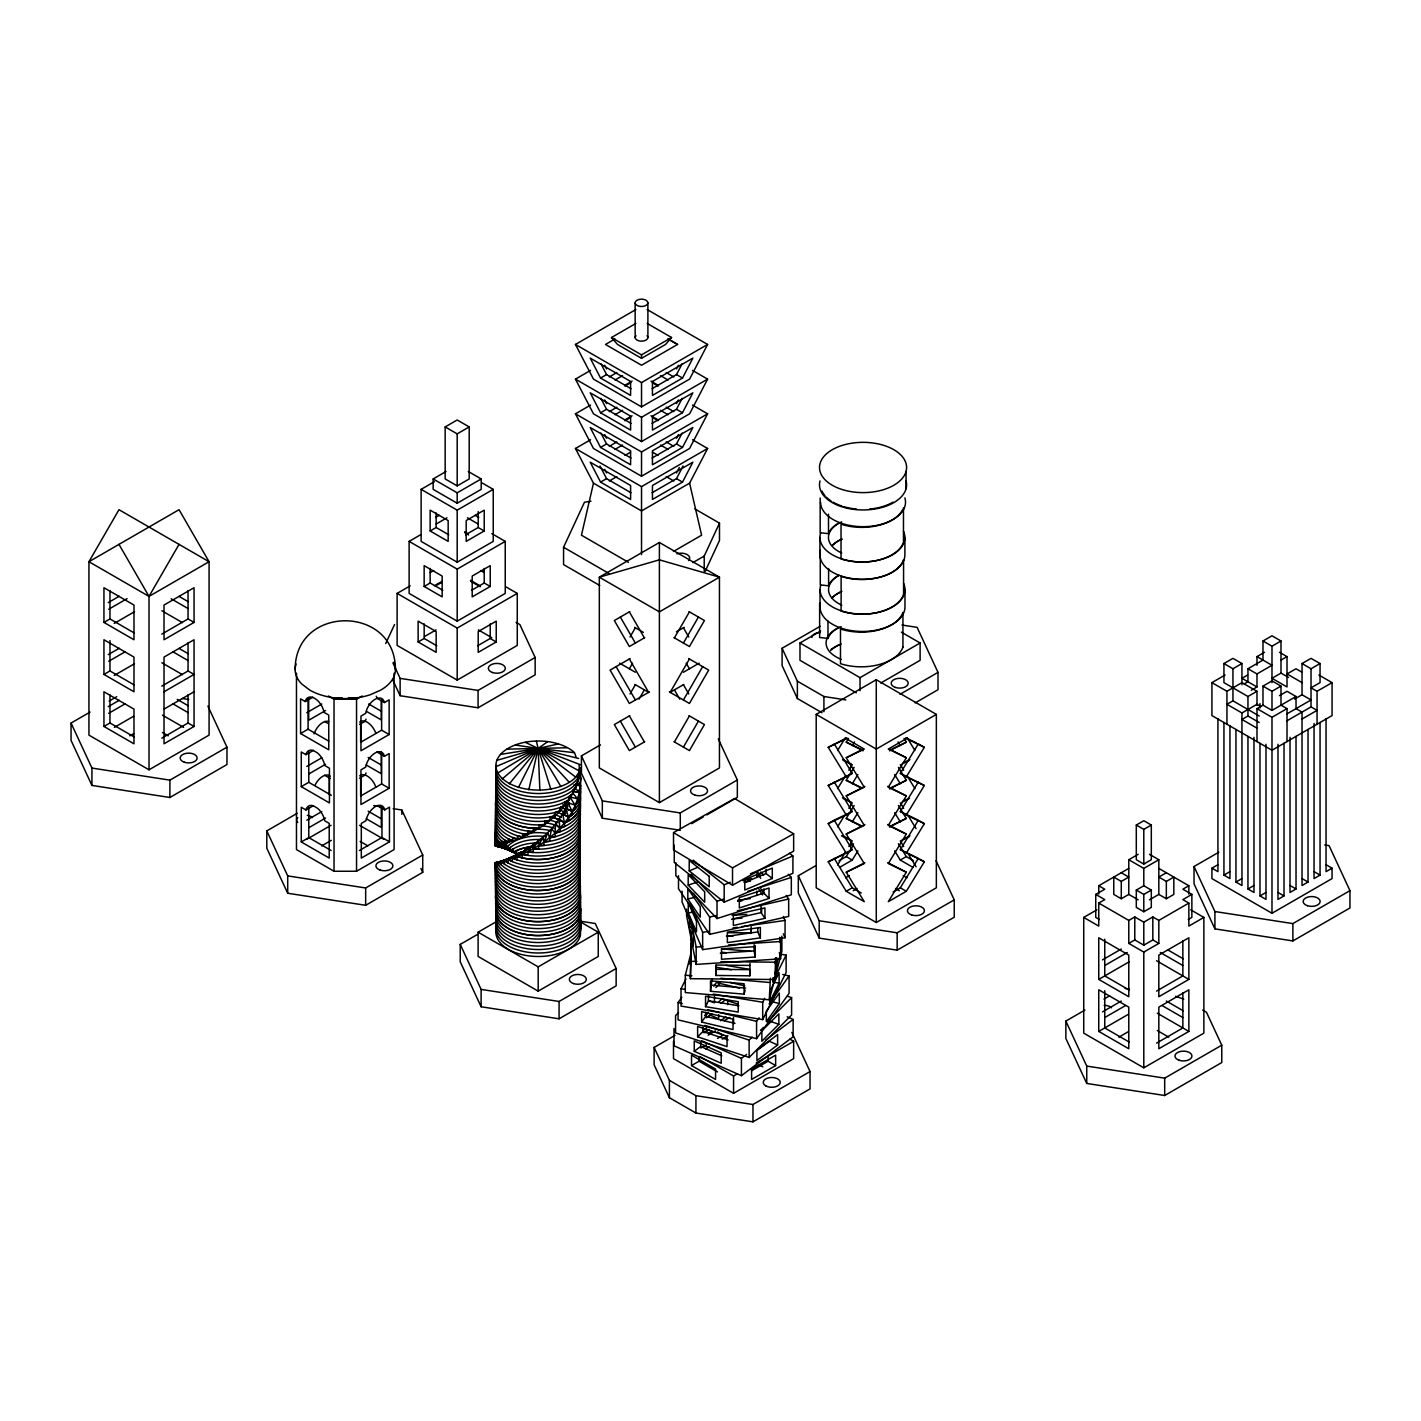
<?xml version="1.0" encoding="UTF-8"?>
<svg xmlns="http://www.w3.org/2000/svg" width="1421" height="1421" viewBox="0 0 1421 1421"><rect width="100%" height="100%" fill="white"/><g stroke="black" fill="none" stroke-linecap="round" stroke-linejoin="round"><path stroke-width="1.5" d="M775.955 958.216L775.315 979.531L690.375 978.678L691.263 931.483M691.334 943.064L690.819 960.507L690.819 950.098M690.375 978.678L691.334 946.706M716.042 969.335L750.004 969.673L749.826 975.818L715.847 975.463L716.042 965.179M727.765 932.673L751.123 932.904L751.247 928.819M775.315 979.531L775.44 957.932M554.972 833.061L555.629 824.109L560.052 828.301L560.052 831.782L554.972 833.061L560.052 828.301M496.604 815.317A42.47 24.53 0 0 0 512.697 840.966L517.546 839.047L517.724 837.022M579.697 774.64L580.265 767.997L579.697 774.64A42.47 24.53 0 0 1 530.406 793.096A42.47 24.53 0 0 1 496.338 765.457M579.022 772.438A42.47 24.53 0 0 1 580.798 778.761L580.177 785.422L573.889 785.049M505.965 841.641A33.98 19.628 0 0 0 503.833 846.614L503.833 843.133L503.833 846.614L495.396 846.063L504.615 847.52A33.98 19.628 0 0 1 510.352 840.504M295.159 669.646C294.822 604.511 395.731 604.511 395.411 669.646M504.118 846.596L504.615 844.056L504.615 847.52L495.751 846.063L504.615 847.52M578.01 781.301L579.306 774.729L578.01 781.301A42.47 24.53 0 0 1 527.6 796.222A42.47 24.53 0 0 1 496.338 768.956M574.155 785.209L580.496 785.6L579.2 792.172L573.054 791.319M555.629 824.109L551.579 828.621L555.078 833.257L555.078 836.72L549.749 837.626L551.65 828.763L547.387 832.955L549.803 837.822L549.803 841.285L544.332 841.783L543.035 836.969L547.422 833.115L544.332 841.783L555.078 833.257A42.47 24.53 0 0 0 579.573 806.009M528.843 789.721L538.133 748.441L536.392 741.282M590.55 439.764L575.452 448.485L593.481 483.176L581.455 535.202L628.402 562.29M579.359 854.536A42.47 24.53 0 0 1 544.616 883.276A42.47 24.53 0 0 1 495.592 862.583L495.592 866.046L495.592 862.583L500.103 862.227M774.765 978.714L769.312 999.816L685.295 992.551L685.295 975.215L691.299 952.017M689.061 964.131L691.068 956.369M745.155 990.117L744.107 994.167L710.5 991.272L712.063 978.962M769.312 999.816L770.395 978.252M779.685 942.389L780.768 938.18M775.084 963.616L776.594 957.807M774.09 977.914L773.077 981.787L773.077 977.63M775.084 974.024L778.104 958.216M775.866 974.504L781.87 951.306L781.87 936.119M575.754 787.625L577.725 781.159L575.754 784.161L575.754 787.625A42.47 24.53 0 0 1 525.006 799.277A42.47 24.53 0 0 1 496.32 772.456M572.485 792.652L577.494 798.744L579.502 792.279A42.47 24.53 0 0 0 580.23 782.669M572.787 793.842L575.416 787.554L572.787 790.36L572.787 793.842A42.47 24.53 0 0 1 522.395 802.226A42.47 24.53 0 0 1 496.302 775.937M579.839 788.619A42.47 24.53 0 0 1 575.452 805.21L572.148 811.284L567.956 802.865L565.345 808.407L572.148 811.284L575.416 808.691L575.416 805.227L567.743 802.776L569.874 797.057L575.132 805.103L577.796 798.833A42.47 24.53 0 0 0 580.585 788.335M504.952 847.431L506.036 844.944L506.036 848.426L496.782 846.241L506.036 848.426A33.98 19.628 0 0 1 546.001 836.667M385.713 643.553L394.541 624.53M599.715 585.47L563.569 564.599L563.569 547.263L584.457 502.252L590.958 501.24M704.212 571.242L704.212 556.073L719.488 523.141L694.762 508.86M705.1 571.473L719.488 540.477L719.488 523.141M779.667 954.042L786.115 955.107L786.115 972.461L762.704 1019.603L681.032 1006.086L681.032 988.75L685.917 978.927M705.544 1006.672L705.544 996.263L738.21 1001.681L738.21 1012.072L705.544 1006.672L708.457 1000.775L708.457 994.54M762.704 1019.603L762.704 1002.267L764.658 998.341M773.433 980.65L786.115 955.107M770.662 989.709L779.099 972.728L779.099 983.137L769.72 1001.983L769.72 991.592M518.434 787.518L538.133 748.441L547.422 741.851M542.982 837.129L538.719 845.513L544.261 845.459L542.982 837.129L538.541 840.664L538.719 845.513L544.261 841.978A42.47 24.53 0 0 0 579.484 812.936M676.485 368.909L678.368 365.286M652.079 388.679L676.485 374.593L682.133 363.723M682.489 378.057L692.862 358.128L652.452 381.45L652.452 395.393L682.489 378.057L676.485 374.593M676.485 403.6L678.368 399.976M647.194 309.565L707.605 344.45L689.594 379.123L641.528 406.868L593.481 379.123L575.452 344.45L635.862 309.565M652.079 423.369L676.485 409.284L682.133 398.395M682.489 412.747L692.862 392.818L652.452 416.14L652.452 430.083L682.489 412.747L676.485 409.284M676.485 438.272L678.368 434.648M692.507 370.401L707.605 379.123L689.594 413.813L641.528 441.558L593.481 413.813L575.452 379.123L590.55 370.401M652.079 458.042L676.485 443.956L682.133 433.085M682.489 447.42L692.862 427.49L652.452 450.812L652.452 464.774L682.489 447.42L676.485 443.956M676.485 472.962L679.309 467.527M692.507 405.092L707.605 413.813L689.594 448.485L641.528 476.23L593.481 448.485L575.452 413.813L590.55 405.092M652.079 492.732L676.485 478.646L683.075 465.964M682.489 482.11L692.862 462.18L652.452 485.502L652.452 499.446L682.489 482.11L676.485 478.646M593.481 483.176L641.528 510.921L689.594 483.176L707.605 448.485L692.507 439.764M569.199 799.792L572.432 793.717L569.199 796.328L569.199 799.792A42.47 24.53 0 0 1 519.784 805.05A42.47 24.53 0 0 1 496.249 779.419M562.521 813.807L565.576 808.496L572.432 811.373L572.432 814.837L568.613 817.164L562.521 813.807L565.576 811.959A33.98 19.628 0 0 1 562.645 813.967L559.181 819.029L564.457 822.83L568.773 820.823A42.47 24.53 0 0 0 580.532 803.309M149.01 769.809L209.082 735.119L209.082 561.721L118.973 509.695L88.937 561.721L88.937 735.119L149.01 769.809L149.01 596.394L179.046 544.367M630 637.034L635.365 627.762M629.361 668.794L632.558 663.234M630 693.981L635.365 684.691M639.006 699.185L644.37 689.895M674.407 637.869L689.434 611.865M683.412 643.074L698.439 617.051M670.161 692.347L689.434 658.971M683.412 700.002L702.685 666.627M674.407 741.922L689.434 715.9M683.412 747.126L698.439 721.104M837.608 750.483L845.495 737.588M863.062 750.821L846.241 742.153L848.497 738.458M852.245 745.616L854.501 741.922M837.608 788.637L845.495 775.742M848.87 770.218L852.245 764.693L843.239 760.359M861.268 788.104L846.241 780.289L854.128 767.393M852.245 783.77L857.875 774.552M837.608 826.791L844.376 815.743M848.87 808.371L852.245 802.847L843.239 798.495M861.268 826.258L846.241 818.443L854.128 805.547M852.245 821.906L857.875 812.705M837.608 864.945L845.495 852.049M848.87 846.525L852.245 840.983L841.445 835.797M889.493 749.08L906.314 757.748L888.303 787.234L906.314 795.902L888.303 825.388L906.314 834.056L888.303 863.542L906.314 872.21L888.303 901.678L906.314 891.287L924.343 861.801L919.831 859.19M839.029 860.753L846.241 856.597L853.009 845.548M900.31 773.361L918.339 743.876L924.343 747.339L906.314 776.825L900.31 773.361L924.343 785.493L906.314 814.979L900.31 811.515L918.339 782.03M839.633 867.343L852.245 860.06L857.875 850.859M924.343 861.801L900.31 849.669L918.339 820.183L900.31 811.515M906.314 853.133L924.343 823.647L919.831 821.054M893.099 891.979L900.31 887.805L918.339 858.337L900.31 849.669M576.216 757.446L574.51 752.65A42.47 24.53 0 0 0 510.103 747.233A42.47 24.53 0 0 0 512.04 784.783A42.47 24.53 0 0 0 575.771 777.163L579.697 771.177M564.936 805.547L568.755 799.757L564.936 802.066L564.936 805.547A42.47 24.53 0 0 1 517.084 807.714A42.47 24.53 0 0 1 496.266 782.74M533.106 848.834L538.452 840.806L538.612 849.19L533.106 848.834L538.612 845.726A42.47 24.53 0 0 0 579.519 816.489M524.615 834.109L522.573 837.147L517.475 839.26L517.475 835.797L522.644 836.951L527.955 834.447L522.573 833.683L522.573 837.147A42.47 24.53 0 0 1 496.657 808.478M577.494 798.744L579.502 795.76L579.502 792.279L573.302 791.408M525.344 849.829L522.253 854.394L522.253 857.875L517.404 856.33L525.344 849.829L517.404 856.33L522.253 854.394A42.47 24.53 0 0 0 564.936 850.362A42.47 24.53 0 0 0 579.359 826.827M504.277 861.89L504.899 860.948L495.929 862.583L496.728 865.744L496.728 862.281A42.47 24.53 0 0 0 547.316 879.546A42.47 24.53 0 0 0 579.342 851.108M496.782 846.241L506.338 848.426L507.99 846.046L507.99 849.509A33.98 19.628 0 0 1 541.632 839.633M782.722 974.469L789.081 975.996L789.081 993.332L756.576 1038.662L678.083 1019.887L678.083 1002.551L681.831 997.311M713.768 986.156L716.344 982.586L739.471 988.11M701.619 1022.054L701.619 1011.645L733.023 1019.141L733.023 1029.55L701.619 1022.054L705.686 1016.388L705.686 1012.214M756.576 1038.662L756.576 1021.308L759.063 1017.827M769.081 1003.883L789.081 975.996M779.33 1003.457L766.328 1021.592L766.328 1011.184L779.33 993.066L779.33 1003.457L771.479 1001.592M559.199 819.224L559.75 828.177L564.51 823.061L559.199 819.224L555.416 824.002L559.75 828.177L564.51 826.525L564.51 823.061A42.47 24.53 0 0 0 580.23 806.631M509.357 783.824L538.133 748.441L557.849 744.053M538.452 840.806L534.03 844.003L533.017 852.493L527.635 851.73L533.959 844.145L529.66 847.005L527.511 855.371L522.342 854.216L525.415 849.687L529.553 847.147L522.342 854.216L527.511 851.907A42.47 24.53 0 0 0 579.431 823.398M647.159 323.42L671.565 337.505L665.561 344.45L641.528 358.323L617.513 344.45L611.492 337.523L635.898 323.42M555.327 815.867L560.069 810.734L555.327 812.403L555.327 815.867A42.47 24.53 0 0 1 512.359 812.901A42.47 24.53 0 0 1 496.213 789.721M575.132 805.103L577.796 802.297L577.796 798.833L569.643 796.986M521.241 852.174L512.661 858.035L521.241 852.174L517.137 856.472L512.661 858.035L517.137 859.936L517.137 856.472A42.47 24.53 0 0 0 562.68 854.803A42.47 24.53 0 0 0 579.342 830.273M506.338 848.426L507.99 849.509L498.522 846.614L508.256 849.563L510.423 847.342L510.423 850.806A33.98 19.628 0 0 1 537.209 842.937M678.581 1012.551L675.561 1015.589L675.561 1032.925L749.133 1057.455L791.604 1014.985L791.604 997.631L787.394 996.228M715.847 987.559L720.394 983.012M705.225 1015.518L708.262 1012.48M718.884 1001.858L721.921 998.821L738.263 1004.274M697.622 1036.815L697.622 1026.406L727.055 1036.229L727.055 1046.62L697.622 1036.815L702.933 1031.504L702.933 1027.347M749.133 1057.455L749.133 1040.119L752.153 1037.081M767.34 1021.912L791.604 997.631M760.395 1030.456L763.486 1027.365M778.868 1024.257L761.869 1041.238L761.869 1030.829L778.868 1013.848L778.868 1024.257L769.667 1021.184M550.069 820.45L555.149 815.69L550.069 816.986L550.069 820.45A42.47 24.53 0 0 1 496.124 793.22M502.252 778.903L538.133 748.441L566.908 747.748M504.011 844.767L505.219 843.754L495.609 845.477L495.609 842.014L497.119 845.086L504.011 844.767L495.609 845.477A42.47 24.53 0 0 1 495.663 838.106M496.853 794.588A42.47 24.53 0 0 0 544.687 824.624L549.998 820.254A33.98 19.628 0 0 1 557.938 822.723M565.345 808.407L567.956 806.329M517.351 854.181L508.309 859.35L517.351 854.181L512.288 858.124L508.309 859.35L512.288 861.588L512.288 858.124A42.47 24.53 0 0 0 560.3 859.19A42.47 24.53 0 0 0 579.324 833.718M508.256 849.563L510.423 850.806L500.903 847.182L510.672 850.877L513.336 848.834L513.336 852.298A33.98 19.628 0 0 1 532.804 846.579A33.98 19.628 0 0 0 516.622 850.575L513.532 852.422L507.492 849.03L516.622 854.057A33.98 19.628 0 0 1 524.296 851.41M704.78 1015.411L708.297 1012.764M720.642 1003.475L725.936 999.496M706.574 1017.525L711.761 1013.635M706.77 1017.702L710.216 1015.109L718.653 1018.839L718.653 1014.683M703.129 1030.527L706.574 1027.934M704.78 1032.747L708.297 1030.101M720.642 1020.811L725.936 1016.832M694.247 1051.309L694.247 1040.9L721.193 1052.854L721.193 1063.245L694.247 1051.309L700.713 1046.442L700.713 1042.286M674.016 1028.484L674.016 1045.82L741.425 1075.679L741.425 1058.343L746.593 1054.453M765.564 1040.172L793.131 1019.425L787.198 1016.797M757.127 1050.314L769.205 1041.238L777.624 1044.968L777.624 1034.577L756.931 1050.137L756.931 1060.546L777.624 1044.968M741.425 1075.679L793.131 1036.762L793.131 1019.425M539.039 828.39L544.509 824.429L539.039 824.926L539.039 828.39A42.47 24.53 0 0 1 496.799 798.069M496.746 801.533A42.47 24.53 0 0 0 533.266 831.711L538.808 828.194L533.266 828.248A42.47 24.53 0 0 1 495.805 801.124M496.444 832.457A42.47 24.53 0 0 0 496.817 845.246L505.006 843.896L508.86 841.623M497.599 773.095L538.133 748.441L574.013 752.668M504.704 860.522L514.065 856.01L504.704 860.522L508.167 863.027L508.167 859.545A42.47 24.53 0 0 0 557.973 863.435A42.47 24.53 0 0 0 579.324 837.182M108.227 602.611L119.257 596.234M108.707 609.254L127.108 598.632M103.946 622.416L133.983 639.752L133.983 605.062L103.946 587.726L103.946 622.416L109.968 618.934L134.356 633.038M149.01 596.394L209.082 561.721L179.046 509.695L88.937 561.721L149.01 596.394L118.973 544.367M445.164 426.922L457.189 419.994L469.196 426.922L469.196 478.948L457.189 485.893L445.164 478.948L445.164 426.922L457.189 433.867L469.196 426.922M114.231 623.41L134.48 611.723M614.973 338.98L605.488 344.45L641.528 365.25L677.568 344.45L668.101 338.962L677.568 344.45M108.227 654.619L119.257 648.26M108.707 661.28L125.279 651.724M600.568 378.057L630.604 395.393L630.604 381.45L590.212 358.128L600.568 378.057L606.572 374.593L630.977 388.679M611.492 337.523L641.528 354.859L671.565 337.505M161.781 634.121L188.052 618.934L194.055 622.416L194.055 587.726L164.019 605.062L164.019 639.752L194.055 622.416M609.289 376.938L616.874 372.551M468.273 471.47L481.204 478.948L481.204 489.357L457.189 503.229L433.156 489.357L433.156 478.948L446.087 471.47M481.843 482.785L493.229 489.357L493.229 541.383L457.189 562.183L421.131 541.383L421.131 489.357L434.417 481.683M103.946 674.424L133.983 691.778L133.983 657.088L103.946 639.752L103.946 674.424L109.968 670.961L134.356 685.046M614.973 380.029L622.558 375.659M114.231 675.437L134.48 663.749M624.547 385.464L632.096 381.112M624.974 386.032L630.604 382.782M575.452 344.45L641.528 382.586L707.605 344.45M433.156 478.948L457.189 492.821L481.204 478.948M600.568 412.747L630.604 430.083L630.604 416.14L590.212 392.818L600.568 412.747L606.572 409.284L630.977 423.369M609.289 411.628L616.874 407.241M207.892 706.095L226.969 747.18L226.969 764.534L169.898 797.483L91.939 785.422L71.05 740.412L71.05 723.058L90.074 712.081M109.097 701.104L116.7 696.716M435.554 517.439L439.16 515.361M108.227 706.646L119.257 700.269M614.973 414.719L622.558 410.332M421.131 489.357L457.189 510.157L493.229 489.357M436.158 524.029L446.976 517.795M108.707 713.306L125.279 703.75M491.79 533.603L505.237 541.383L505.237 593.41L457.189 621.155L409.124 593.41L409.124 541.383L420.652 534.722M430.154 530.974L448.166 541.383L448.166 520.566L430.154 510.157L430.154 530.974L436.158 527.511L448.77 534.793M161.781 686.13L188.052 670.961L194.055 674.424L164.019 691.778M624.547 420.154L632.096 415.785M624.974 420.723L630.604 417.472M103.946 726.451L133.983 743.805L133.983 709.115L103.946 691.778L103.946 726.451L109.968 722.987L134.356 737.073M575.452 379.123L641.528 417.277L707.605 379.123M114.408 727.357L133.627 716.255M600.568 447.42L630.604 464.774L630.604 450.812L590.212 427.49L600.568 447.42L606.572 443.956L630.977 458.042M609.289 446.301L616.874 441.913M465.591 534.793L478.202 527.511L484.224 530.974L484.224 510.157L466.195 520.566L466.195 541.383L484.224 530.974M164.019 709.115L194.055 691.778M614.973 449.409L622.558 445.022M129.791 735.829L133.627 733.609M624.974 455.395L630.604 452.144M430.154 572.592L433.76 570.514M575.452 413.813L641.528 451.967L707.605 413.813M506 586.891L517.262 593.41L517.262 645.418L457.189 680.108L397.116 645.418L397.116 593.41L410.26 585.807M600.568 482.11L630.604 499.446L630.604 485.502L590.212 462.18L600.568 482.11L606.572 478.646L630.977 492.732M161.781 738.156L188.052 722.987L194.055 726.451L194.055 639.752L164.019 657.088L164.019 743.805L194.055 726.451M424.151 586.464L442.162 596.873L442.162 576.056L424.151 565.647L424.151 586.464L430.154 583.001L442.766 590.283M609.289 480.991L616.874 476.603M409.124 541.383L457.189 569.128L505.237 541.383M434.417 585.736L442.002 581.349M436.034 585.665L441.807 582.344M575.452 448.485L641.528 486.639L707.605 448.485M471.594 590.283L484.224 583.001L490.227 586.464L490.227 565.647L472.198 576.056L472.198 596.873L490.227 586.464M305.284 701.565A13.606 7.851 60 0 1 314.663 698.315L316.812 699.825A13.606 7.851 60 0 1 324.041 712.401L328.748 715.1L328.748 749.791L300.577 733.538L300.577 698.848L305.284 701.565L312.78 697.231M71.05 723.058L91.939 768.068L169.898 780.129L226.969 747.18M424.506 636.555L436.034 629.894M418.129 641.955L436.158 652.363L436.158 631.546L418.129 621.155L418.129 641.955L424.169 638.473L436.78 645.756M306.794 712.685L321.821 704.017M397.116 593.41L457.189 628.082L517.262 593.41M325.569 710.518L308.677 720.269L308.677 698.599M362.177 695.97L356.547 699.221L334.024 699.221L328.393 695.97M300.577 733.538L308.091 729.204L328.748 741.123M477.616 645.773L490.227 638.491L496.231 641.955L496.231 621.155L478.202 631.546L478.202 652.363L496.231 641.955M659.397 542.485L599.325 577.175L599.325 767.926L659.397 802.616L719.452 767.926L719.452 577.175L659.397 542.485L659.397 802.616M384.434 702.542L389.141 699.825L389.141 734.515L360.97 750.768L360.97 716.095L365.659 713.378A13.606 7.851 -60 0 1 375.055 699.292L377.204 698.333A13.606 7.851 -60 0 1 384.434 702.542L376.938 698.208A13.606 7.851 -60 0 0 376.228 696.254M305.977 754.675A13.606 7.851 60 0 1 313.206 750.466L317.505 752.952A13.606 7.851 60 0 1 324.752 765.51L329.441 768.228L329.441 802.918L301.27 786.648L301.27 751.975L305.977 754.675L313.473 750.341M359.708 724.373L365.339 721.122A13.606 7.851 60 0 1 366.05 719.186M673.447 551.455L701.601 535.202L689.594 483.176M306.794 766.434L321.821 757.766M360.97 742.099L381.627 730.181L389.141 734.515M308.677 774.036L325.569 764.267M301.27 786.648L308.783 782.314L331.306 795.316M692.844 562.627L704.212 556.073M392.924 662.879L400.118 678.368L478.078 690.428L535.149 657.479L519.855 624.565L516.072 622.362M629.734 611.634L614.334 620.533L629.361 646.537L644.743 637.656M384.434 756.292L389.141 753.592L389.141 788.264L360.97 804.535L360.97 769.845L365.659 767.127A13.606 7.851 -60 0 1 375.055 753.041L377.204 752.082A13.606 7.851 -60 0 1 384.434 756.292L376.938 751.958M392.924 680.215L400.118 695.722L478.078 707.782L535.149 674.833L535.149 657.479M393.173 808.656L401.841 810.006L422.73 855.016L422.73 872.352L365.659 905.301L287.699 893.241L266.811 848.23L266.811 830.894L297.238 813.309M359.708 778.14L365.339 774.889A13.606 7.851 60 0 1 366.05 772.935M305.977 809.97A13.606 7.851 60 0 1 313.206 805.76L317.505 808.229A13.606 7.851 60 0 1 324.752 820.805L329.21 823.381L329.21 858.071L301.27 841.942L301.27 807.252L305.977 809.97L313.473 805.636M306.794 820.201L321.821 811.533M360.97 795.849L381.627 783.93L389.141 788.264M308.677 827.786L325.569 818.034M301.27 841.942L308.783 837.608L331.129 850.504M307.096 839.101L331.04 825.281M630.107 658.545L610.089 670.108L629.361 703.466L649.379 691.903M676.414 631.812L684.176 627.336M321.697 845.868L331.306 840.308M384.771 809.863L389.461 807.146L389.461 841.836L361.307 858.089L361.307 823.416L365.996 820.699A13.606 7.851 -60 0 1 375.393 806.613A13.606 7.851 -60 0 1 384.771 809.863L377.276 805.529M359.424 850.504L381.965 837.502L389.461 841.836M683.412 672.257L699.185 663.163M296.474 673.217L296.474 849.58L334.024 871.251L356.547 871.251L394.097 849.58L394.097 673.217M629.734 715.687L614.334 724.568L629.361 750.59L644.743 741.709M669.895 692.489L683.785 684.478M680.286 830.273L602.326 818.212L581.438 773.219L581.438 755.865L600.461 744.888M266.811 830.894L287.699 875.904L365.659 887.965L422.73 855.016M822.013 712.756L797.376 698.528L782.101 665.596L782.101 648.26L820.148 626.306M856.295 692.844L799.987 660.321L799.987 642.985L820.628 631.066M831.214 649.219L838.905 644.779M799.987 642.985L860.042 677.657L920.115 642.985L920.115 660.321L880.7 683.075M816.205 714.39L876.277 679.718L936.35 714.39L936.35 887.805L876.277 922.495L816.205 887.805L816.205 714.39L876.277 749.08L936.35 714.39M581.438 755.865L602.326 800.876L680.286 812.936L737.339 779.987L718.28 738.902M579.484 921.341L598.259 932.194L598.259 956.457L538.186 991.148L478.113 956.457L478.113 932.194L496.888 921.341M580.088 921.163L595.257 923.508L616.146 968.518L616.146 985.872L559.075 1018.804L481.115 1006.761L460.226 961.751L460.226 944.397L477.349 934.521M899.955 694.354L938.002 672.382L917.113 627.371L901.962 625.027M691.69 823.683L703.111 817.093M706.912 814.908L737.339 797.323L737.339 779.987M834.234 743.876L852.245 773.361L846.241 776.825L828.23 747.339L846.845 737.801M915.177 702.898L938.002 689.718L938.002 672.382M852.245 849.669L846.241 853.133L828.23 823.647L834.234 820.183L852.245 849.669L828.23 861.801L846.241 891.287L864.27 901.678L846.241 872.21L864.27 863.542L846.241 834.056L864.27 825.388L846.241 795.902L864.27 787.234L846.241 757.748L863.062 749.08M834.234 782.03L852.245 811.515L846.241 814.979L828.23 785.493L852.245 773.361M889.493 750.821L906.314 742.153L904.058 738.458M478.113 932.194L538.186 966.866L598.259 932.194M846.241 795.902L864.874 786.364M903.312 762.953L909.92 759.489M889.493 788.975L906.314 780.289L898.427 767.393M846.241 834.056L864.874 824.517M903.312 801.107L906.314 799.366M460.226 944.397L481.115 989.407L559.075 1001.468L616.146 968.518M936.066 860.735L954.237 899.866L954.237 917.22L897.166 950.169L819.207 938.109L798.318 893.099L798.318 875.745L815.441 865.869M849.687 846.099L853.488 843.896M889.493 827.111L906.314 818.443L898.427 805.547M846.241 872.21L864.874 862.671M903.312 839.26L909.92 835.797M845.531 877.823L849.367 875.602M1256.981 705.171L1256.981 691.299L1247.958 696.503L1223.943 682.631L1223.943 663.554L1232.948 658.349L1241.954 663.554L1241.954 684.798M1244.21 683.927L1247.958 681.76L1247.958 668.758L1262.985 660.072L1262.985 640.995L1271.99 635.809L1280.996 640.995L1280.996 673.092L1271.99 678.297L1287.017 686.965L1287.017 656.609L1279.504 652.275M846.241 891.287L852.245 887.805L861.268 893.01M894.679 850.859L900.31 860.06L906.314 856.597L913.525 860.753M1223.943 663.554L1232.948 668.758L1241.954 663.554M1262.985 640.995L1271.99 646.2L1280.996 640.995M1318.919 675.028L1332.063 682.631L1332.063 715.58L1271.99 750.252L1211.918 715.58L1211.918 682.631L1225.062 675.028M1256.981 665.277L1256.981 656.609L1264.477 652.275M853.222 890.718L857.058 888.498M1247.585 675.028L1241.954 678.297L1256.981 686.965L1256.981 673.945L1271.99 665.277L1256.981 656.609M1211.918 682.631L1226.945 691.299L1241.954 682.631L1256.981 691.299M1280.996 660.072L1287.017 656.609M1259.219 716.006L1232.948 700.837L1226.945 704.301L1241.954 712.969L1256.981 704.301L1260.729 706.468M1251.35 690.215L1256.981 686.965M1308.031 729.453L1308.031 882.05L1302.027 885.514L1302.027 712.099L1296.023 708.635L1296.023 696.503L1271.99 710.376L1262.985 705.171L1262.985 686.094L1271.99 680.89L1280.996 686.094L1280.996 705.171L1287.017 708.635L1287.017 741.584M1286.644 714.053L1311.032 699.967L1302.027 694.762L1302.027 663.554L1311.032 658.349L1320.056 663.554L1320.056 682.631L1311.032 687.817L1317.054 691.299L1332.063 682.631M791.87 1032.428L810.041 1071.558L810.041 1088.912L752.97 1121.844L695.935 1113.034L669.398 1097.705L654.122 1064.791L654.122 1047.437L675.046 1035.358M1262.985 686.094L1271.99 691.299L1280.996 686.094M1302.027 663.554L1311.032 668.758L1320.056 663.554M1256.981 741.584L1256.981 708.635L1262.985 705.171M1279.504 695.633L1287.017 691.299L1296.023 696.503M1259.219 722.507L1247.958 716.006L1241.954 719.47L1256.981 728.138M703.537 1032.623L709.168 1029.372M724.195 1020.704L729.826 1017.454M708.28 1033.351L711.974 1031.22M708.173 1035.163L715.562 1030.882M1294.513 699.096L1302.027 694.762M798.318 875.745L819.207 920.755L897.166 932.815L954.237 899.866M1256.981 708.635L1271.99 717.303L1287.017 708.635M700.89 1048.023L706.432 1044.826M717.516 1038.431L723.076 1035.234L717.427 1031.966M705.42 1048.876L709.168 1046.709M722.312 1039.124L727.943 1035.873M1287.017 720.767L1311.032 706.894L1317.054 710.376L1302.027 719.044M691.53 1065.572L715.562 1079.445L715.562 1069.036L691.53 1055.164L691.53 1065.572L699.043 1061.238L717.516 1071.914M1136.303 825.05L1143.798 820.716L1151.312 825.05L1151.312 859.723L1143.798 864.075L1136.303 859.723L1136.303 825.05L1143.798 829.384L1151.312 825.05M699.789 1056.46L733.573 1075.981L737.339 1073.814M756.114 1062.979L793.646 1041.291L793.646 1058.627L733.573 1093.317L673.501 1058.627L673.501 1041.291M751.478 1070.848L768.122 1061.238L775.635 1065.572L775.635 1055.164L751.602 1069.036L751.602 1079.445L775.635 1065.572M1138.168 899.83L1128.789 894.413L1128.789 859.723L1138.168 854.305M1098.753 894.111L1098.753 885.745L1128.789 868.409M1099.357 919.494L1095.751 917.415L1095.751 894.413L1104.756 889.209L1098.753 885.745M1128.789 894.413L1121.276 898.747L1113.762 894.413L1113.762 877.077L1121.276 881.411L1128.789 877.077L1121.276 872.743M1128.789 859.723L1143.798 868.409L1158.825 859.723L1158.825 894.413L1149.447 899.83M1190.745 909.831L1203.871 917.415L1203.871 1033.138L1143.798 1067.828L1083.726 1033.138L1083.726 917.415L1098.753 926.083L1098.753 903.081L1104.756 899.617L1095.751 894.413M654.122 1047.437L669.398 1080.369L695.935 1095.68L752.97 1104.508L810.041 1071.558M1083.726 917.415L1096.87 909.831M1136.303 890.079L1143.798 885.745L1151.312 890.079L1151.312 907.415L1143.798 911.749L1136.303 907.415L1136.303 890.079L1143.798 894.413L1151.312 890.079M1166.339 872.743L1158.825 877.077L1166.339 881.411L1173.835 877.077L1173.835 894.413L1166.339 898.747L1158.825 894.413M1324.727 844.962L1329.061 845.637L1349.95 890.647L1349.95 907.983L1292.879 940.933L1214.919 928.872L1194.031 883.862L1194.031 866.526L1218.774 852.245M1326.059 864.714L1332.063 868.178L1332.063 878.587L1271.99 913.259L1211.918 878.587L1211.918 868.178L1217.921 864.714M1098.753 903.081L1128.789 920.417L1134.793 916.954L1143.798 922.158L1152.822 916.954L1158.825 920.417L1188.862 903.081L1188.862 926.083L1203.871 917.415M1188.862 894.111L1188.862 885.745L1182.858 889.209L1191.864 894.413L1191.864 917.415L1188.258 919.494M1223.943 722.507L1223.943 875.105L1229.947 871.641M1191.864 894.413L1182.858 899.617L1188.862 903.081M1128.789 920.417L1128.789 943.42L1134.793 939.956L1143.798 945.16L1152.822 939.956L1158.825 943.42L1158.825 920.417M1235.95 729.453L1235.95 882.05L1241.954 878.587M1102.501 959.885L1121.276 949.033M1104.756 965.516L1127.279 952.514M1247.958 736.38L1247.958 888.978L1253.979 885.514M1128.789 943.42L1143.798 952.088L1158.825 943.42M1098.753 979.389L1128.789 996.725L1128.789 955.107L1098.753 937.771L1098.753 979.389L1129.162 961.822M1259.983 743.325L1259.983 895.923L1265.987 892.459M1202.699 1010.082L1206.482 1012.285L1221.758 1045.199L1221.758 1062.553L1164.687 1095.502L1086.745 1083.441L1065.857 1038.431L1065.857 1021.077L1084.88 1010.1M1103.904 999.123L1109.606 995.819M1284.016 743.325L1284.016 895.923L1277.994 899.386L1277.994 744.267M1296.023 736.38L1296.023 888.978L1290.019 892.459L1290.019 737.339M1320.056 722.507L1320.056 875.105L1314.052 878.587L1314.052 723.467M1332.063 868.178L1326.059 871.641L1326.059 718.742M1102.501 1011.894L1121.276 1001.059M1104.756 1017.543L1125.414 1005.624M1156.57 991.094L1182.858 975.925L1182.858 940.862M1098.753 1031.415L1128.789 1048.751L1128.789 1007.134L1098.753 989.798L1098.753 1031.415L1104.756 1027.951L1129.162 1042.037M1105.36 1027.596L1128.434 1014.274M1188.862 979.389L1158.825 996.725L1158.825 955.107L1188.862 937.771L1188.862 979.389L1156.57 960.738M1194.031 866.526L1214.919 911.536L1292.879 923.597L1349.95 890.647M1118.824 1037.17L1128.434 1031.61M1156.57 1043.121L1182.858 1027.951L1188.862 1031.415L1188.862 989.798L1158.825 1007.134L1158.825 1048.751L1188.862 1031.415M1065.857 1021.077L1086.745 1066.087L1164.687 1078.148L1221.758 1045.199M673.518 832.599L734.621 798.513L793.646 833.807L793.646 851.143L732.525 885.212L673.518 849.936L673.518 832.599L732.525 867.876L732.525 885.212M732.525 867.876L793.646 833.807M514.065 856.01L501.542 861.357L504.419 864.092L504.419 860.629A42.47 24.53 0 0 0 555.469 867.574A42.47 24.53 0 0 0 579.288 840.593M527.635 851.73L533.017 849.03A42.47 24.53 0 0 0 579.431 819.917M828.23 747.339L846.241 738.671L864.27 749.08L846.241 757.748M891.908 749.08L906.314 742.153M828.23 785.493L846.241 776.825M902.104 763.823L909.316 760.359M890.097 788.104L906.314 780.289M834.234 820.183L852.245 811.515M828.23 823.647L846.241 814.979M902.104 801.977L909.316 798.495M890.097 826.258L906.314 818.443M828.23 861.801L846.241 853.133M909.316 836.649L900.31 840.983L903.685 846.525M511.382 840.237L504.562 843.417A42.47 24.53 0 0 1 496.515 822.226M520.352 852.547L516.871 854.145L511.667 850.309L516.889 853.737M495.698 766.789L538.133 748.441L578.684 758.477M709.47 876.544L689.221 860.487L689.221 870.895L697.818 867.29M693.182 860.167L724.177 884.803L730.252 882.246M750.466 873.773L792.918 855.957L792.918 873.311L724.177 902.14L674.247 862.458L674.247 845.122M744.444 882.583L766.043 873.524L772.296 878.48L744.799 890.026L744.799 879.617L772.296 868.089L772.296 878.48M504.81 843.275L501.347 840.77L501.347 844.234L508.611 841.712L501.347 844.234A42.47 24.53 0 0 1 496.444 825.654M501.542 861.357L511.045 857.556L499.02 861.961L501.24 864.909L501.24 861.428M495.147 845.815L504.313 844.785L495.982 845.513L495.147 842.351L495.147 845.815L503.922 845.69M508.345 842.333L512.803 840.77L508.345 838.87L508.345 842.333A42.47 24.53 0 0 1 496.515 818.762M498.789 844.873A42.47 24.53 0 0 1 496.426 829.171A42.47 24.53 0 0 0 496.853 841.8L496.853 845.264L506.782 842.777L498.789 844.873L498.789 841.41L501.666 844.145L507.066 842.262M688.19 885.07L704.674 902.228L704.674 891.82L688.19 874.661L688.19 885.07L697.48 882.086M691.086 874.217L717.019 901.216L723.218 899.244M747.979 891.304L791.319 877.432L791.319 894.786L717.019 918.552L675.828 875.656L675.828 862.654M738.121 901.323L763.894 893.081L769.027 898.445L739.311 907.966L739.311 897.557L769.027 888.036L769.027 898.445M496.693 760.413L538.133 748.441L580.567 764.782M501.666 844.145L506.569 842.902M743.076 880.629L751.549 878.711M687.835 898.96L700.287 917.202L700.287 906.811L687.835 888.551L687.835 898.96L695.739 897.166M693.43 893.294L709.63 917.025L716.042 915.568M737.392 910.719L788.673 899.049L788.673 916.385L709.63 934.361L678.492 888.729L678.492 875.727M731.549 919.316L761.07 912.619L764.96 918.321L733.343 925.515L733.343 915.106L764.96 907.912L764.96 918.321M495.929 862.583L504.899 860.948M549.998 820.254L544.687 821.16L544.687 824.624M505.183 860.966L497.084 862.298L498.593 865.371L498.593 861.908L506.391 859.971L497.084 862.298L498.593 861.908A42.47 24.53 0 0 0 550.176 875.638A42.47 24.53 0 0 0 579.288 847.484M500.512 754.409L538.133 748.441L579.59 771.159M744 882.104L750.395 881.18M737.606 900.363L750.395 898.534M688.261 912.85L696.468 931.892L696.468 921.483L688.261 902.442L688.261 912.85L694.443 911.962M690.659 904.538L702.649 932.3L709.15 931.359M733.005 927.913L737.357 927.291M741.691 926.67L785.067 920.435L785.067 937.771L702.649 949.637L682.08 902.051L682.08 891.198M726.859 936.368L757.766 931.91L760.342 937.86L727.374 942.603L727.374 932.194L760.342 927.451L760.342 937.86M505.006 843.896L499.073 844.731L496.853 841.8M495.52 862.849L499.766 862.369M737.606 901.127L741.975 900.843M732.081 915.373L746.86 914.396M733.254 918.748L741.975 918.179M689.451 926.812L693.306 946.297L693.306 935.888L689.451 916.403L689.451 926.812L693.679 926.528M690.748 919.511L696.183 947.043L702.685 946.617M728.653 944.912L780.591 941.501L780.591 958.838L696.183 964.397L686.574 915.657L686.574 909.156M720.305 953.171L754.071 950.951L755.262 957.026L721.513 959.246L721.513 948.855L755.262 946.635L755.262 957.026M499.748 862.938L495.183 862.831L495.183 866.295A42.47 24.53 0 0 0 541.881 890.399A42.47 24.53 0 0 0 579.395 861.446M506.888 749.169L538.133 748.441L575.771 777.163M499.73 862.831L495.183 862.831A42.47 24.53 0 0 0 541.863 886.953A42.47 24.53 0 0 0 579.359 858M342.212 697.835L334.024 697.835L334.024 871.251M348.358 697.835L356.547 697.835L356.547 871.251M726.451 936.119L733.041 936.19M690.375 961.342L696.894 961.413M720.856 961.644L775.315 962.195M749.826 965.41L715.847 965.072L715.847 975.463M721.477 948.819L750.892 951.36M721.992 952.336L726.344 952.709M685.295 975.215L691.92 975.783M720.66 978.27L769.312 982.462M712.063 985.197L745.67 988.11M838.781 523.106A33.98 19.628 0 0 0 828.496 533.692L820.166 532.733L820.166 498.043M838.87 575.256A33.98 19.628 0 0 0 828.603 585.843L820.272 584.866L820.272 550.193M838.23 627.887A33.98 19.628 0 0 0 827.963 638.455L819.633 637.496L819.633 602.806M515.397 745.066L538.133 748.441L569.377 782.403M782.101 648.26L797.376 681.192L823.914 696.503L845.85 699.896M182.261 698.493L188.744 699.505M373.687 805.654L382.338 806.986M1125.112 988.483L1129.5 989.158M1175.558 996.281L1183.746 999.141M726.024 965.41L749.986 969.388M716.113 967.239L731.424 969.779M772.971 982.124L779.099 983.137M681.032 988.75L685.331 989.46M713.271 994.078L762.704 1002.267M708.457 1000.775L738.956 1005.819M730.074 982.391L744.728 985.908M678.083 1002.551L682.329 1003.563M707.782 1009.638L756.576 1021.308M705.686 1016.388L734.994 1023.386M517.546 839.047L512.697 837.502L512.697 840.966M708.972 1000.952L714.479 1002.8L714.479 996.547M704.976 1025.394L749.133 1040.119M702.933 1031.504L728.156 1039.923M701.779 1040.776L741.425 1058.343M700.713 1046.442L721.886 1055.839M513.336 852.298L503.922 847.964L513.336 852.298L510.672 850.877M525.468 742.384L538.133 748.441L560.869 786.506M905.71 737.801L916.527 743.005M924.343 747.339L906.314 738.671L888.303 749.08L906.314 757.748M846.241 742.153L862.458 749.951M906.314 776.825L924.343 785.493M842.635 759.489L850.753 763.823M887.699 786.364L906.314 795.902M846.241 780.289L862.458 788.104M906.314 814.979L924.343 823.647M842.635 797.643L850.753 801.977M887.699 824.517L906.314 834.056M846.241 818.443L862.458 826.258M842.635 835.797L850.753 840.131M887.699 862.671L906.314 872.21M513.532 852.422L516.622 854.057L516.622 850.575M1301.654 672.009L1296.023 668.758L1287.017 673.945L1302.027 682.631M1280.996 673.092L1288.51 677.426M1247.958 668.758L1256.981 673.945M666.2 372.551L673.785 376.938M660.499 375.659L668.101 380.029M650.978 381.112L658.527 385.464M652.452 382.782L658.101 386.032M666.2 407.241L673.785 411.628M660.499 410.332L668.101 414.719M650.978 415.785L658.527 420.154M652.452 417.472L658.101 420.723M666.2 441.913L673.785 446.301M660.499 445.022L668.101 449.409M652.452 452.144L658.101 455.395M666.2 476.603L673.785 480.991M901.358 632.15L920.115 642.985M1314.052 871.641L1320.056 875.105M1302.027 878.587L1308.031 882.05M1290.019 885.514L1296.023 888.978M1277.994 892.459L1284.016 895.923M1211.918 868.178L1217.921 871.641L1217.921 718.742M1223.943 875.105L1229.947 878.587L1229.947 725.669M1235.95 882.05L1241.954 885.514L1241.954 712.969M1247.958 888.978L1253.979 892.459L1253.979 737.339M1259.983 895.923L1265.987 899.386L1265.987 744.267M1149.447 854.305L1158.825 859.723M1158.825 868.409L1188.862 885.745M689.043 611.634L704.443 620.533L689.434 646.537L674.034 637.656M563.569 547.263L609.236 573.622M475.2 515.361L478.806 517.439M467.402 517.795L478.202 524.029M634.601 627.336L643.358 632.381M688.67 658.545L708.688 670.108L689.434 703.466L669.398 691.903M464.578 531.774L468.273 533.905M464.774 532.751L468.557 534.935M1168.204 950.116L1183.231 958.802M1160.318 952.514L1182.858 965.516M480.618 570.514L484.224 572.592M619.592 663.163L635.365 672.257M470.458 580.265L479.943 585.736M470.635 581.225L480.245 586.784M634.992 684.478L648.882 692.489M689.043 715.687L704.443 724.568L689.434 750.59L674.034 741.709M1166.339 1001.059L1183.231 1010.811M1162.2 1005.624L1182.858 1017.543M1129.162 990.011L1104.756 975.925L1104.756 939.228M900.31 860.06L912.921 867.343M1157.262 1013.173L1182.254 1027.596M478.326 629.894L491.79 637.656M903.188 875.602L907.042 877.823M1157.262 1030.509L1168.79 1037.17M846.241 856.597L852.245 860.06M900.31 887.805L906.314 891.287M895.496 888.498L899.351 890.718M368.678 703.963L381.485 711.37M179.082 596.411L188.442 601.829M171.195 598.809L188.052 608.543M366.654 711.477L381.308 719.932L381.308 700.429M161.834 610.746L182.439 622.629M324.627 721.459L328.393 723.626M179.082 648.438L188.442 653.855M368.163 757.429L381.308 765.013M173.078 651.902L188.052 660.552M366.281 765.013L381.308 773.699L381.308 752.011M161.834 662.754L182.439 674.655M789.898 1039.124L793.646 1041.291M324.627 775.227L330.258 778.477M177.199 699.381L188.442 705.864M368.163 811.196L381.308 818.78M173.078 703.928L188.052 712.578M366.281 818.78L381.308 827.448L381.308 805.778M359.584 825.317L383.759 839.26M162.456 715.154L183.611 727.357M758.992 1064.631L762.828 1066.851M360.152 841.427L367.826 845.868M162.456 732.49L168.229 735.829M577.015 776.417L580.443 778.761L580.265 772.1L580.443 778.761M511.347 850.202L516.622 854.057M789.472 853.222L792.918 855.957M689.221 870.895L709.203 886.757L709.203 876.366M576.997 782.829L580.177 785.422L580.745 778.779M574.901 787.909L579.2 792.172L580.496 785.6M788.282 874.27L791.319 877.432M760.697 872.05L763.699 875.176M757.766 872.476L760.715 875.531M786.186 895.408L788.673 899.049M760.732 878.302L757.002 872.814L757.002 876.988M760.732 888.711L764.462 894.182M758.921 889.51L762.615 894.928M907.06 737.588L914.946 750.483M898.054 741.922L900.31 745.616M900.31 764.693L903.685 770.218M907.06 775.742L914.946 788.637M894.679 774.552L900.31 783.77M900.31 802.847L903.685 808.371M908.197 815.743L916.083 828.638M894.679 812.705L900.31 821.906M908.197 853.897L916.083 866.792M898.427 843.701L906.314 856.597M834.234 858.337L852.245 887.805M683.412 627.762L688.776 637.034M686.219 663.234L689.434 668.794M683.412 684.691L688.776 693.981M629.361 611.865L644.37 637.869M674.407 689.895L679.771 699.185M620.338 617.051L635.365 643.074M629.361 658.971L648.615 692.347M616.092 666.627L635.365 700.002M629.361 715.9L644.37 741.922M620.338 721.104L635.365 747.126M604.689 365.286L606.572 368.909M600.923 363.723L606.572 374.593M604.689 399.976L606.572 403.6M600.923 398.395L606.572 409.284M604.689 434.648L606.572 438.272M600.923 433.085L606.572 443.956M604.689 469.339L606.572 472.962M599.982 465.964L606.572 478.646M420.9 868.444L422.73 872.352M783.362 916.456L785.067 920.435M783.362 933.81L785.067 937.771M565.576 808.496L568.613 817.164L572.432 811.373A42.47 24.53 0 0 0 580.585 796.364M550.815 789.188L538.133 748.441L539.873 790.289M779.756 937.256L780.591 941.501M779.33 952.479L780.591 958.838M579.04 765.475L579.928 772.1L579.04 768.956A42.47 24.53 0 0 1 580.283 772.083M580.798 928.481L580.07 921.838L580.798 928.481A42.47 24.53 0 0 1 534.616 952.905A42.47 24.53 0 0 1 496.48 924.218M647.887 302.815A6.377 3.677 0 0 1 638.331 306.012A6.377 3.677 0 0 1 638.331 299.636A6.377 3.677 0 0 1 647.887 302.815L647.905 337.505M641.528 354.859L641.528 358.323M635.151 302.833L635.169 337.523M1317.054 691.299L1317.054 724.248M1311.032 668.758L1311.032 706.894M1292.879 923.597L1292.879 940.933M1271.99 646.2L1271.99 682.631M1271.99 691.299L1271.99 710.376M1271.99 717.303L1271.99 913.259M1259.983 703.608L1259.983 708.031M1247.958 696.503L1247.958 716.006M1232.948 668.758L1232.948 700.837M1226.945 691.299L1226.945 724.248M1214.919 911.536L1214.919 928.872M1182.858 992.888L1182.858 1027.951M1166.339 881.411L1166.339 898.747M1164.687 1078.148L1164.687 1095.502M1152.822 916.954L1152.822 939.956M1143.798 829.384L1143.798 864.075M1143.798 868.409L1143.798 885.745M1143.798 894.413L1143.798 911.749M1143.798 922.158L1143.798 945.16M1143.798 952.088L1143.798 1067.828M1134.793 916.954L1134.793 939.956M1121.276 881.411L1121.276 898.747M1104.756 990.703L1104.756 1027.951M1086.745 1066.087L1086.745 1083.441M906.047 471.417A43.536 25.134 0 0 1 835.655 487.012A43.536 25.134 0 0 1 847.449 444.009A43.536 25.134 0 0 1 906.047 471.417L906.047 488.753M904.982 589.591L904.982 606.927A42.47 24.53 0 0 1 862.511 631.457A42.47 24.53 0 0 1 820.041 606.927L820.041 589.591M904.893 537.44L904.893 554.794A42.47 24.53 0 0 1 862.405 579.306A42.47 24.53 0 0 1 819.935 554.794L819.935 537.44M903.472 507.652L903.472 542.342A42.47 24.53 0 0 1 841.037 558.915L841.037 524.225A42.47 24.53 0 0 0 902.69 509.517M897.166 932.815L897.166 950.169M876.277 679.718L876.277 922.495M860.042 677.657L860.042 690.677M828.603 568.489L828.603 585.843M828.496 514.171L828.496 533.692M827.963 621.119L827.963 638.455M823.914 696.503L823.914 711.69M819.207 920.755L819.207 938.109M797.376 681.192L797.376 698.528M768.122 1057.082L768.122 1061.238M766.043 869.368L766.043 873.524M763.894 888.924L763.894 893.081M761.62 908.214L761.62 912.548M761.07 906.367L761.07 912.619M757.766 927.753L757.766 931.91M756.789 891.109L756.789 895.443M755.102 945.48L755.102 951.715M754.071 944.699L754.071 950.951M752.97 1104.508L752.97 1121.844M751.123 926.652L751.123 932.904M750.004 963.438L749.826 975.818M744.107 994.167L744.107 983.758L710.5 980.863L710.5 991.272M733.573 1017.454L733.573 1023.955M733.573 1075.981L733.573 1093.317M727.694 1000.331L727.694 1004.665M724.177 884.803L724.177 902.14M717.019 901.216L717.019 918.552M709.63 917.025L709.63 934.361M702.649 932.3L702.649 949.637M699.043 1057.082L699.043 1061.238M696.183 947.043L696.183 964.397M695.935 1095.68L695.935 1113.034M680.286 812.936L680.286 828.106M669.398 1080.369L669.398 1097.705M641.528 382.586L641.528 406.868M641.528 417.277L641.528 441.558M641.528 451.967L641.528 476.23M641.528 486.639L641.528 554.599M602.326 800.876L602.326 818.212M580.443 928.499L580.443 935.178A42.47 24.53 0 0 1 532.786 956.28A42.47 24.53 0 0 1 496.213 928.766M568.773 820.823L568.773 817.341A42.47 24.53 0 0 0 579.768 795.582M559.075 1001.468L559.075 1018.804M538.186 966.866L538.186 991.148M533.266 828.248L533.266 831.711M490.227 623.926L490.227 638.491M484.224 568.436L484.224 583.001M481.115 989.407L481.115 1006.761M478.202 511.542L478.202 527.511M478.078 690.428L478.078 707.782M457.189 433.867L457.189 485.893M457.189 492.821L457.189 503.229M457.189 510.157L457.189 562.183M457.189 569.128L457.189 621.155M457.189 628.082L457.189 680.108M436.158 512.945L436.158 527.511M430.154 568.436L430.154 583.001M424.169 623.908L424.169 638.473M401.841 810.006L401.841 814.34M400.118 678.368L400.118 695.722M394.097 663.145L394.097 664.531M381.965 807.146L381.965 837.502M381.627 699.825L381.627 730.181M381.627 753.592L381.627 783.93M365.659 887.965L365.659 905.301M360.65 722.756L360.65 742.259M360.65 776.505L360.65 796.026M329.317 776.843L329.317 794.179M308.783 751.975L308.783 782.314M308.783 807.252L308.783 837.608M308.091 698.848L308.091 729.204M287.699 875.904L287.699 893.241M188.052 590.763L188.052 618.934M188.052 642.789L188.052 670.961M188.052 694.816L188.052 722.987M169.898 780.129L169.898 797.483M109.968 590.763L109.968 618.934M109.968 640.622L109.968 670.961M109.968 694.816L109.968 722.987M91.939 768.068L91.939 785.422M1104.153 1005.358A8.49 4.902 0 0 1 1111.524 1007.809M647.052 335.676A6.377 3.677 0 0 1 641.528 341.2A6.377 3.677 0 0 1 636.022 335.676M676.929 553.835A8.49 4.902 0 0 1 687.196 554.616A8.49 4.902 0 0 1 688.546 560.549M830.628 650.516A33.98 19.628 0 0 1 841.179 644.015M841.179 659.291A33.98 19.628 0 0 1 841.179 626.661M906.047 480.884A43.536 25.134 0 0 1 863.044 509.961A43.536 25.134 0 0 1 820.041 480.884M831.64 598.01A33.98 19.628 0 0 1 841.534 591.651M832.28 545.398A33.98 19.628 0 0 1 842.173 539.021M833.079 597.122A33.98 19.628 0 0 1 841.818 591.367M903.543 583.249A42.47 24.53 0 0 1 864.359 614.085A42.47 24.53 0 0 1 820.681 585.328M841.818 605.151A33.98 19.628 0 0 1 838.479 575.718M904.875 497.901A42.47 24.53 0 0 1 866.757 526.587A42.47 24.53 0 0 1 820.574 502.164M893.081 502.164A42.47 24.53 0 0 1 869.705 509.038M856.401 509.038A42.47 24.53 0 0 1 843.754 506.675M841.818 506.054A42.47 24.53 0 0 1 833.008 502.164M831.125 500.991A42.47 24.53 0 0 1 826.258 497.084M824.962 495.68A42.47 24.53 0 0 1 822.013 491.169M832.972 544.971A33.98 19.628 0 0 1 841.729 539.216M903.436 531.099A42.47 24.53 0 0 1 864.252 561.952A42.47 24.53 0 0 1 820.574 533.177M841.729 553A33.98 19.628 0 0 1 841.729 521.88M811.906 637.425A8.49 4.902 0 0 1 820.397 632.523M580.692 913.366A42.47 24.53 0 0 1 535.628 939.015A42.47 24.53 0 0 1 496.391 910.346M580.034 906.687A42.47 24.53 0 0 1 538.364 935.569A42.47 24.53 0 0 1 496.373 906.864M579.91 899.706A42.47 24.53 0 0 1 538.257 928.588A42.47 24.53 0 0 1 496.249 899.884M580.532 899.386A42.47 24.53 0 0 1 535.504 925.071A42.47 24.53 0 0 1 496.249 896.42M579.075 894.129A42.47 24.53 0 0 1 580.407 898.374M526.232 833.754A33.98 19.628 0 0 1 548.08 833.576M580.301 907.841A42.47 24.53 0 0 1 538.168 935.551A42.47 24.53 0 0 1 496.071 907.806M580.621 906.491A42.47 24.53 0 0 1 535.468 932.034A42.47 24.53 0 0 1 496.338 903.383M579.182 901.127A42.47 24.53 0 0 1 580.496 905.337M579.058 890.683A42.47 24.53 0 0 1 540.051 921.607A42.47 24.53 0 0 1 496.195 892.939M579.555 878.693A42.47 24.53 0 0 1 536.499 907.77A42.47 24.53 0 0 1 496.657 877.201M579.555 875.229A42.47 24.53 0 0 1 536.499 904.289A42.47 24.53 0 0 1 496.657 873.72M579.661 882.139A42.47 24.53 0 0 1 536.587 911.216A42.47 24.53 0 0 1 496.764 880.647M579.484 868.32A42.47 24.53 0 0 1 536.321 897.379A42.47 24.53 0 0 1 496.622 866.721M579.413 864.892A42.47 24.53 0 0 1 538.204 893.969A42.47 24.53 0 0 1 495.751 865.478M578.915 883.738A42.47 24.53 0 0 1 539.909 914.662A42.47 24.53 0 0 1 496.071 885.994M580.052 913.65A42.47 24.53 0 0 1 538.399 942.532A42.47 24.53 0 0 1 496.391 913.827M580.425 921.767A42.47 24.53 0 0 1 537.422 949.53A42.47 24.53 0 0 1 496.48 920.737M579.288 915.088A42.47 24.53 0 0 1 540.3 946.013A42.47 24.53 0 0 1 496.444 917.327M545.788 822.83A33.98 19.628 0 0 1 556.073 825.406M554.083 817.821A33.98 19.628 0 0 1 561.224 820.858A33.98 19.628 0 0 0 552.059 817.235M554.137 814.393A33.98 19.628 0 0 1 561.277 817.43M557.885 812.315A33.98 19.628 0 0 1 562.84 814.89M579.679 831.303A42.47 24.53 0 0 1 522.253 857.875M579.288 844.074A42.47 24.53 0 0 1 552.911 871.677A42.47 24.53 0 0 1 501.24 861.463M534.722 829.242A33.98 19.628 0 0 1 550.016 830.521M495.236 843.665A42.47 24.53 0 0 1 496.373 839.438M541.401 825.832A33.98 19.628 0 0 1 554.03 828.141M559.661 809.65A33.98 19.628 0 0 1 565.647 813.451M561.348 807.057A33.98 19.628 0 0 1 566.89 811.071M517.439 839.26A42.47 24.53 0 0 1 496.586 811.888M562.911 804.481A33.98 19.628 0 0 1 567.69 808.336M527.866 834.642A42.47 24.53 0 0 1 496.657 805.014M567.015 800.627A33.98 19.628 0 0 1 569.643 803.7M579.679 802.545A42.47 24.53 0 0 1 560.087 828.301M579.573 809.473A42.47 24.53 0 0 1 549.856 837.822M564.403 801.995A33.98 19.628 0 0 1 567.707 804.837M560.265 810.911A42.47 24.53 0 0 1 514.615 810.361A42.47 24.53 0 0 1 496.213 786.257M578.969 783.078A42.47 24.53 0 0 1 580.407 787.27M578.844 796.986A42.47 24.53 0 0 1 580.283 801.195M578.88 790.04A42.47 24.53 0 0 1 580.336 794.25M580.105 893.827A42.47 24.53 0 0 1 538.168 921.625A42.47 24.53 0 0 1 495.876 893.987M579.004 887.219A42.47 24.53 0 0 1 540.016 918.144A42.47 24.53 0 0 1 496.16 889.457M579.484 871.784A42.47 24.53 0 0 1 536.321 900.861A42.47 24.53 0 0 1 496.622 870.185M579.715 862.44A42.47 24.53 0 0 1 540.122 890.47A42.47 24.53 0 0 1 495.219 865.247M393.688 662.168A50.126 28.935 0 0 1 380.721 690.109L370.348 694.709A50.126 28.935 0 0 1 309.831 690.109L301.874 684.123A50.126 28.935 0 0 1 296.119 663.998M359.691 722.063A13.606 7.851 60 0 1 367.222 722.205L369.371 723.733A13.606 7.851 60 0 1 375.908 733.538M359.691 775.813A13.606 7.851 60 0 1 367.222 775.973L369.371 777.482A13.606 7.851 60 0 1 375.908 787.287M315.213 784.854A13.606 7.851 -60 0 1 330.294 776.15M314.077 733.875A13.606 7.851 -60 0 1 328.766 721.513M297.753 822.51A8.49 4.902 0 0 1 297.753 817.608M307.309 815.317A8.49 4.902 0 0 1 312.478 817.608M564.617 805.423L560.3 810.894L560.3 807.43L564.617 805.423M568.773 817.341L564.457 822.83L562.645 813.967L568.773 817.341M508.505 858.906L499.02 861.961L508.505 858.906M719.452 577.175L659.397 611.865L599.325 577.175L659.397 559.838L719.452 577.175M533.426 831.516L527.919 834.642L527.919 831.178L533.426 831.516M508.558 842.173L504.562 843.417L504.562 839.953L508.558 842.173M903.578 594.475L903.578 559.803A42.47 24.53 0 0 1 841.125 576.375L841.125 611.066A42.47 24.53 0 0 0 903.578 594.475M902.939 647.106L902.939 612.415A42.47 24.53 0 0 1 840.486 629.006L840.486 663.678A42.47 24.53 0 0 0 902.939 647.106M492.59 672.559A8.49 4.902 0 0 0 505.325 668.314A8.49 4.902 0 0 0 492.59 664.069A8.49 4.902 0 0 0 492.59 672.559M1179.199 1060.279A8.49 4.902 0 0 0 1191.953 1056.034A8.49 4.902 0 0 0 1179.199 1051.789A8.49 4.902 0 0 0 1179.199 1060.279M765.724 1085.857A8.49 4.902 0 0 0 779.934 1083.655A8.49 4.902 0 0 0 769.525 1077.651A8.49 4.902 0 0 0 765.724 1085.857M694.78 795.067A8.49 4.902 0 0 0 707.534 790.822A8.49 4.902 0 0 0 694.78 786.577A8.49 4.902 0 0 0 694.78 795.067M1307.391 905.71A8.49 4.902 0 0 0 1320.145 901.465A8.49 4.902 0 0 0 1307.391 897.219A8.49 4.902 0 0 0 1307.391 905.71M895.443 687.462A8.49 4.902 0 0 0 908.197 683.217A8.49 4.902 0 0 0 895.443 678.972A8.49 4.902 0 0 0 895.443 687.462M911.678 914.946A8.49 4.902 0 0 0 924.432 910.701A8.49 4.902 0 0 0 911.678 906.456A8.49 4.902 0 0 0 911.678 914.946M573.587 983.598A8.49 4.902 0 0 0 586.322 979.353A8.49 4.902 0 0 0 573.587 975.108A8.49 4.902 0 0 0 573.587 983.598M380.171 870.096A8.49 4.902 0 0 0 392.906 865.833A8.49 4.902 0 0 0 380.171 861.588A8.49 4.902 0 0 0 380.171 870.096M184.41 762.26A8.49 4.902 0 0 0 197.146 758.015A8.49 4.902 0 0 0 184.41 753.769A8.49 4.902 0 0 0 184.41 762.26"/></g></svg>
